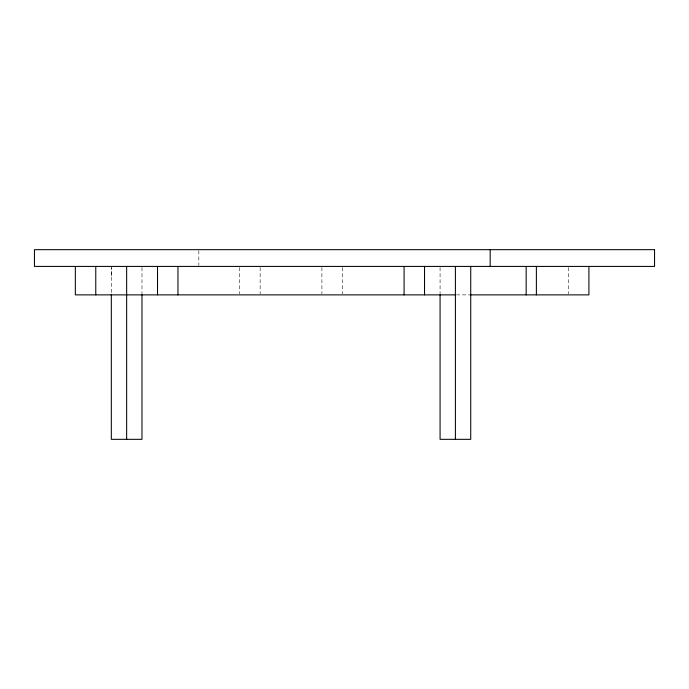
<?xml version="1.0" encoding="UTF-8"?>
<svg xmlns="http://www.w3.org/2000/svg" width="689" height="689" viewBox="0 0 689 689"><rect width="100%" height="100%" fill="white"/><g stroke="black" fill="none" stroke-linecap="round" stroke-linejoin="round"><path stroke-width="0.52" stroke-dasharray="3.44 2.58" d="M111.317 275.901L111.317 267.478L111.317 293.815M456.411 294.875L470.733 294.875M568.459 267.478L568.459 293.815M440.073 267.478L440.073 293.815M342.338 267.478L342.338 293.815M321.901 267.478L321.901 293.815M260.149 267.478L260.149 293.815M239.712 267.478L239.712 293.815M198.828 250.71L198.828 265.377M141.977 267.478L141.977 293.815"/><path stroke-width="1.03" d="M455.403 294.875L75.334 294.875L75.334 266.419M470.544 294.875L588.906 294.875L588.906 266.419M536.378 266.419L536.378 294.875M526.155 266.419L526.155 294.875M490.172 249.668L490.172 266.419M470.733 266.419L470.733 439.332L440.073 439.332L440.073 294.875M455.403 266.419L455.403 439.332M424.527 266.419L424.527 294.875M404.09 266.419L404.09 294.875M177.96 266.419L177.96 294.875M157.523 266.419L157.523 294.875M141.977 294.875L141.977 439.332L111.317 439.332L111.317 294.341M126.647 266.419L126.647 439.332M95.771 266.419L95.771 294.875M654.55 249.668L34.45 249.668L34.45 266.419L654.55 266.419L654.55 249.668"/></g></svg>
